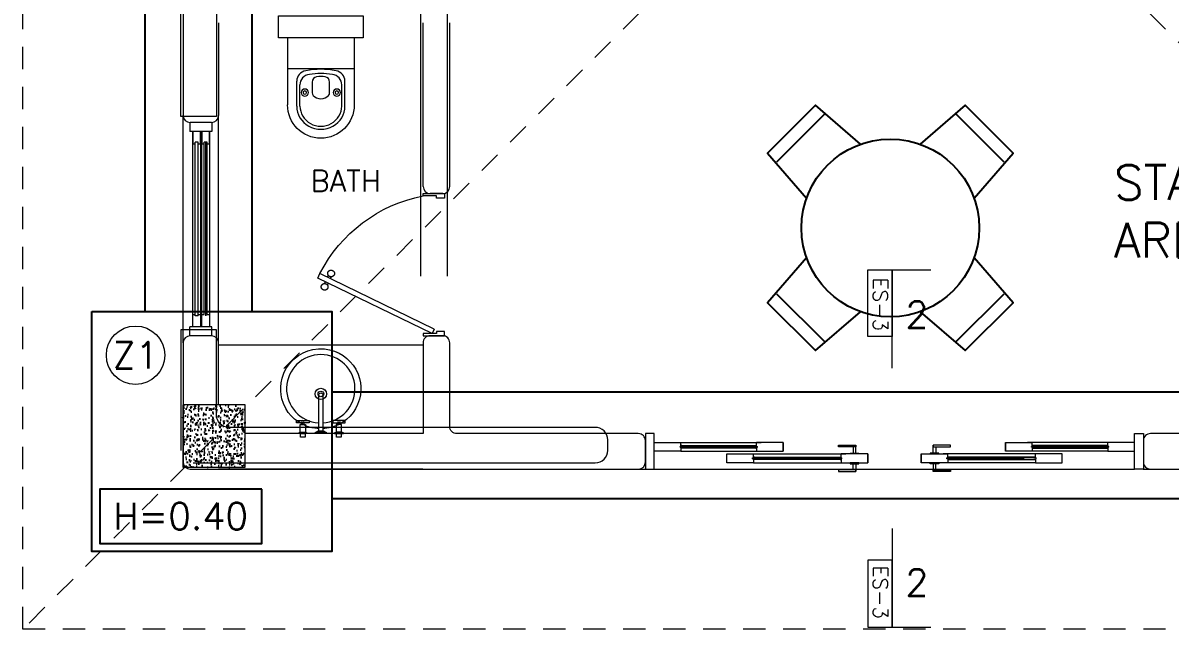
# Model space of a CAD drawing. Header units: metres. Extents: x -232 to 581, y 30 to 789.
# Drawn here: x 90.07 to 96.52, y 517.96 to 521.37 of the extents above; entities that cross this region are included whole.
import ezdxf

# ---------------------------------------------------------------- set-up
doc = ezdxf.new("R2010")
doc.units = ezdxf.units.M
doc.linetypes.add('CONTINUA', pattern=[0])
doc.linetypes.add('HIDDEN2', pattern=[0.1875, 0.125, -0.0625])
for name, color, linetype, lineweight in [('0-S-GRID-IDEN', 1, 'Continuous', 9), ('A-DOOR', 35, 'Continuous', 5), ('A-WALL', 250, 'Continuous', 20), ('baños', 140, 'Continuous', 0), ('Columnas', 7, 'Continuous', 18), ('piscina', 131, 'Continuous', 0), ('textos', 7, 'Continuous', 0)]:
    doc.layers.add(name, color=color, linetype=linetype, lineweight=lineweight)
for name, color, linetype in [('001-DIMTEXTO', 4, 'Continuous'), ('DIMTEXTO', 4, 'Continuous'), ('HATCH', 8, 'Continuous'), ('MOBILIARIOS', 252, 'Continuous'), ('ZAPATAS', 6, 'Continuous')]:
    doc.layers.add(name, color=color, linetype=linetype)
doc.layers.add('PISO', color=7, linetype='Continuous', lineweight=5, true_color=0xe6e6e6)
doc.layers.add('Techos 1', color=7, linetype='HIDDEN2', lineweight=9, true_color=0x42391a)
doc.styles.add('SMPLEX', font='simplex.shx')
doc.styles.get("Standard").update_dxf_attribs({"font": 'arial.ttf'})

# ---------------------------------------------------------------- blocks, each defined once
blk = doc.blocks.new('A$C2bbc346b')
at = {"layer": 'A-WALL', "color": 7, "true_color": 0xffffff}
blk.add_line((1.4986, -18.9391), (1.4986, -17.454), dxfattribs=at)
blk.add_lwpolyline([(1.3486, -18.9391), (1.3486, -17.454), (0.2, -17.454), (0.2, -18.0398), (0, -18.0398), (0, -15.5398), (0.2, -15.5398)], dxfattribs=at)
for points in [[(1.3486, -19.7891), (0.27, -19.7891, -0.414214), (0.2, -19.7191), (0.2, -19.2398), (0, -19.2398), (0, -19.9191)], [(0.07, -19.9891), (2.33, -19.9891, 0.414213), (2.4, -19.9191), (2.4, -19.8591, 0.414214), (2.33, -19.7891), (1.2486, -19.7891)]]:
    blk.add_lwpolyline(points, format="xyb", dxfattribs=at)
blk = doc.blocks.new('20.03 cimentacion')
at = {"layer": 'DIMTEXTO', "color": 18, "true_color": 0x000000}
blk.add_lwpolyline([(93.4055, -22.1443), (92.4931, -22.1443), (92.4931, -22.4498), (93.4055, -22.4498)], close=True, dxfattribs=at)
at = {"layer": 'textos', "color": 18, "linetype": 'Continuous', "ltscale": 0.01, "true_color": 0x000000}
for p, q in [((96.812, -20.9093), (97.1655, -20.9093)), ((96.9481, -21.4635), (96.9481, -20.9093)), ((96.9481, -22.3656), (96.9481, -22.9198)), ((96.812, -22.9198), (97.1655, -22.9198))]:
    blk.add_line(p, q, dxfattribs=at)
for points in [[(96.812, -20.9093), (96.9481, -20.9093), (96.9481, -21.2853), (96.812, -21.2853)], [(96.812, -22.9198), (96.9481, -22.9198), (96.9481, -22.5438), (96.812, -22.5438)]]:
    blk.add_lwpolyline(points, close=True, dxfattribs=at)
at = {"layer": 'ZAPATAS', "color": 18, "lineweight": 25, "true_color": 0x000000}
for p, q in [((92.7491, -21.145), (92.7491, -16.445)), ((93.3491, -16.445), (93.3491, -21.145)), ((93.7984, -21.596), (100.0997, -21.596)), ((93.7984, -22.196), (100.0997, -22.196))]:
    blk.add_line(p, q, dxfattribs=at)
blk.add_lwpolyline([(92.4491, -21.145), (93.7984, -21.145), (93.7984, -22.495), (92.4491, -22.495)], close=True, dxfattribs=at)
at = {"layer": 'HATCH', "color": 18, "ltscale": 0.2, "true_color": 0x000000}
blk.add_blockref('A$C2bbc346b', (92.9491, -2.0069), dxfattribs=at)
at = {"layer": 'DIMTEXTO', "color": 18, "lineweight": -3, "true_color": 0x000000, "insert": (97.088, -22.668), "char_height": 0.15, "attachment_point": 5, "style": 'SMPLEX', "bg_fill": 3, "box_fill_scale": 1.1, "bg_fill_color": 256, "bg_fill_true_color": 13158600, "bg_fill_transparency": 0}
blk.add_mtext('2', dxfattribs=at)
at = {"layer": 'textos', "color": 18, "ltscale": 0.5, "true_color": 0x000000, "char_height": 0.0825, "attachment_point": 5, "rotation": 270, "style": 'SMPLEX'}
for insert in [(96.8836, -21.1048), (96.8836, -22.7243)]:
    blk.add_mtext('ES-3', dxfattribs=dict(at, insert=insert))
at = {"layer": 'DIMTEXTO', "color": 18, "lineweight": -3, "true_color": 0x000000, "insert": (97.088, -21.1612), "char_height": 0.15, "attachment_point": 5, "style": 'SMPLEX', "bg_fill": 3, "box_fill_scale": 1.1, "bg_fill_color": 256, "bg_fill_true_color": 13158600, "bg_fill_transparency": 0}
blk.add_mtext('2', dxfattribs=at)
at = {"layer": 'DIMTEXTO', "color": 18, "true_color": 0x000000, "char_height": 0.15, "attachment_point": 5, "rotation": 0, "style": 'SMPLEX', "bg_fill": 3, "box_fill_scale": 1.1, "bg_fill_color": 256, "bg_fill_true_color": 13158600, "bg_fill_transparency": 0}
for s, insert in [('\\A1;Z1', (92.6943, -21.3901)), ('\\A1;H=0.40', (92.9487, -22.2953))]:
    blk.add_mtext(s, dxfattribs=dict(at, insert=insert))
at = {"layer": '0-S-GRID-IDEN', "color": 18, "true_color": 0x000000}
blk.add_circle((92.6943, -21.3901), 0.164, dxfattribs=at)
blk = doc.blocks.new('A$C95be60c7')
at = {"layer": 'A-DOOR'}
for p, q in [((0.4752, 0.7426), (0.4497, 0.7302)), ((0.762, 0.0876), (0.4497, 0.7302)), ((0.7875, 0.1), (0.4752, 0.7426)), ((0.4703, 0.6879), (0.4601, 0.6829)), ((0.4785, 0.671), (0.4683, 0.666)), ((0.4958, 0.7003), (0.506, 0.7052)), ((0.504, 0.6833), (0.5143, 0.6883)), ((0.762, 0.0876), (0.7875, 0.1))]:
    blk.add_line(p, q, dxfattribs=at)
for points in [[(0, 0.03), (0.025, 0.03), (0.025, 0.075), (0.0125, 0.075), (0.0125, 0.15), (0, 0.15), (0, 0.03)], [(0.8, 0.03), (0.775, 0.03), (0.775, 0.075), (0.7875, 0.075), (0.7875, 0.15), (0.8, 0.15), (0.8, 0.03)]]:
    blk.add_lwpolyline(points, dxfattribs=at)
blk.add_arc((0.8309, -0.0119), 0.8343, 117.18736, 168.8099, dxfattribs=at)
for points in [[(0.506, 0.7039), (0.506, 0.709), (0.511, 0.7177), (0.5198, 0.7227), (0.5298, 0.7227), (0.5386, 0.7177), (0.5436, 0.7089), (0.5436, 0.6989), (0.5386, 0.6901), (0.5298, 0.6851), (0.5197, 0.6851), (0.511, 0.6901), (0.506, 0.6989), (0.506, 0.7039)], [(0.4307, 0.6673), (0.4307, 0.6724), (0.4358, 0.6811), (0.4445, 0.6861), (0.4546, 0.6861), (0.4633, 0.6811), (0.4684, 0.6724), (0.4683, 0.6623), (0.4633, 0.6535), (0.4546, 0.6485), (0.4445, 0.6485), (0.4357, 0.6536), (0.4307, 0.6623), (0.4307, 0.6673)]]:
    blk.add_open_spline(points, degree=2, dxfattribs=at)
blk = doc.blocks.new('A$Cc6a1f6da')
at = {"layer": 'A-DOOR'}
for p, q in [((0.05, 0.1643), (0.2, 0.1643)), ((0.05, 0.1143), (0.05, 0.1643)), ((0.195, 0.1368), (0.195, 0.1418)), ((0.195, 0.1418), (0.63, 0.1418)), ((0.195, 0.1368), (0.63, 0.1368)), ((0.2, 0.1418), (0.2, 0.1643)), ((0.2, 0.1643), (0.6512, 0.1643)), ((0.205, 0.1466), (0.2, 0.1466)), ((0.2, 0.1368), (0.2, 0.1143)), ((0.205, 0.1321), (0.2, 0.1321)), ((0.205, 0.1466), (0.205, 0.1418)), ((0.205, 0.1466), (0.62, 0.1466)), ((0.205, 0.1321), (0.205, 0.1368)), ((0.62, 0.1321), (0.205, 0.1321)), ((0.62, 0.1466), (0.625, 0.1466)), ((0.62, 0.1466), (0.62, 0.1418)), ((0.62, 0.1321), (0.62, 0.1368)), ((0.62, 0.1321), (0.625, 0.1321)), ((0.625, 0.1418), (0.625, 0.1643)), ((0.775, 0.1643), (0.625, 0.1643)), ((0.625, 0.1368), (0.625, 0.1143)), ((0.63, 0.1368), (0.63, 0.1418)), ((0.775, 0.1643), (0.775, 0.1143)), ((0.775, 0.1143), (0.775, 0.1643)), ((1.1675, 0.1398), (1.1675, 0.1047)), ((1.1825, 0.1047), (1.1825, 0.1495)), ((1.6175, 0.1047), (1.6175, 0.1495)), ((1.6325, 0.1398), (1.6325, 0.1047)), ((2.025, 0.1643), (2.025, 0.1143)), ((2.025, 0.1643), (2.175, 0.1643)), ((2.025, 0.1143), (2.025, 0.1643)), ((2.6, 0.1643), (2.1488, 0.1643)), ((2.605, 0.1418), (2.17, 0.1418)), ((2.17, 0.1368), (2.17, 0.1418)), ((2.605, 0.1368), (2.17, 0.1368)), ((2.175, 0.1418), (2.175, 0.1643)), ((2.18, 0.1466), (2.175, 0.1466)), ((2.175, 0.1368), (2.175, 0.1143)), ((2.18, 0.1321), (2.175, 0.1321)), ((2.595, 0.1466), (2.18, 0.1466)), ((2.18, 0.1466), (2.18, 0.1418)), ((2.18, 0.1321), (2.18, 0.1368)), ((2.18, 0.1321), (2.595, 0.1321)), ((2.595, 0.1466), (2.6, 0.1466)), ((2.595, 0.1466), (2.595, 0.1418)), ((2.595, 0.1321), (2.595, 0.1368)), ((2.595, 0.1321), (2.6, 0.1321)), ((2.6, 0.1418), (2.6, 0.1643)), ((2.75, 0.1643), (2.6, 0.1643)), ((2.6, 0.1368), (2.6, 0.1143)), ((2.605, 0.1368), (2.605, 0.1418)), ((2.75, 0.1143), (2.75, 0.1643)), ((0.2, 0.1143), (0.05, 0.1143)), ((0.2, 0.1143), (0.6512, 0.1143)), ((0.4576, 0.0997), (0.6076, 0.0997)), ((0.4576, 0.0497), (0.4576, 0.0997)), ((0.6026, 0.0722), (0.6026, 0.0772)), ((0.6026, 0.0772), (1.105, 0.0772)), ((0.6026, 0.0722), (1.105, 0.0722)), ((0.6076, 0.0772), (0.6076, 0.0997)), ((0.6076, 0.0997), (1.1262, 0.0997)), ((0.6126, 0.082), (0.6076, 0.082)), ((0.6076, 0.0722), (0.6076, 0.0497)), ((0.6126, 0.0675), (0.6076, 0.0675)), ((0.6126, 0.082), (0.6126, 0.0772)), ((0.6126, 0.082), (1.095, 0.082)), ((0.6126, 0.0675), (0.6126, 0.0722)), ((1.095, 0.0675), (0.6126, 0.0675)), ((0.625, 0.1143), (0.775, 0.1143)), ((1.095, 0.082), (1.1, 0.082)), ((1.095, 0.082), (1.095, 0.0772)), ((1.095, 0.0675), (1.095, 0.0722)), ((1.095, 0.0675), (1.1, 0.0675)), ((1.1, 0.0772), (1.1, 0.0997)), ((1.25, 0.0997), (1.1, 0.0997)), ((1.1, 0.0722), (1.1, 0.0497)), ((1.105, 0.0722), (1.105, 0.0772)), ((1.25, 0.0997), (1.25, 0.0497)), ((1.25, 0.0497), (1.25, 0.0997)), ((1.55, 0.0997), (1.55, 0.0497)), ((1.55, 0.0997), (1.7, 0.0997)), ((1.55, 0.0497), (1.55, 0.0997)), ((2.1924, 0.0997), (1.6738, 0.0997)), ((2.1974, 0.0772), (1.695, 0.0772)), ((1.695, 0.0722), (1.695, 0.0772)), ((2.13, 0.0722), (1.695, 0.0722)), ((1.7, 0.0772), (1.7, 0.0997)), ((1.705, 0.082), (1.7, 0.082)), ((1.7, 0.0722), (1.7, 0.0497)), ((1.705, 0.0675), (1.7, 0.0675)), ((2.1874, 0.082), (1.705, 0.082)), ((1.705, 0.082), (1.705, 0.0772)), ((1.705, 0.0675), (1.705, 0.0722)), ((1.705, 0.0675), (2.1874, 0.0675)), ((2.175, 0.1143), (2.025, 0.1143)), ((2.6, 0.1143), (2.1488, 0.1143)), ((2.1874, 0.082), (2.1924, 0.082)), ((2.1874, 0.082), (2.1874, 0.0772)), ((2.1874, 0.0675), (2.1874, 0.0722)), ((2.1874, 0.0675), (2.1924, 0.0675)), ((2.1924, 0.0772), (2.1924, 0.0997)), ((2.3424, 0.0997), (2.1924, 0.0997)), ((2.1924, 0.0722), (2.1924, 0.0497)), ((2.1974, 0.0722), (2.1974, 0.0772)), ((2.3424, 0.0497), (2.3424, 0.0997)), ((2.6, 0.1143), (2.75, 0.1143)), ((0.6076, 0.0497), (0.4576, 0.0497)), ((0.6076, 0.0497), (1.1262, 0.0497)), ((1.1, 0.0497), (1.25, 0.0497)), ((1.1675, 0.0097), (1.1675, 0.0447)), ((1.1825, 0.0447), (1.1825, 0)), ((1.7, 0.0497), (1.55, 0.0497)), ((1.6175, 0.0447), (1.6175, 0)), ((1.6325, 0.0097), (1.6325, 0.0447)), ((2.1924, 0.0497), (1.6738, 0.0497)), ((2.1924, 0.0497), (2.3424, 0.0497))]:
    blk.add_line(p, q, dxfattribs=at)
for points in [[(0.05, 0.2143), (0, 0.2143), (0, 0.0143), (0.05, 0.0143)], [(2.75, 0.2143), (2.8, 0.2143), (2.8, 0.0143), (2.75, 0.0143)], [(1.1825, 0.1495), (1.1825, 0.1398), (1.0852, 0.1398), (1.0852, 0.1495)], [(1.6175, 0.1495), (1.6175, 0.1398), (1.7148, 0.1398), (1.7148, 0.1495)], [(1.1997, 0.0997), (1.1503, 0.0997), (1.1503, 0.1047), (1.1997, 0.1047)], [(1.6003, 0.0997), (1.6497, 0.0997), (1.6497, 0.1047), (1.6003, 0.1047)], [(1.1825, 0), (1.1825, 0.0096), (1.0852, 0.0096), (1.0852, 0)], [(1.1997, 0.0497), (1.1503, 0.0497), (1.1503, 0.0447), (1.1997, 0.0447)], [(1.6003, 0.0497), (1.6497, 0.0497), (1.6497, 0.0447), (1.6003, 0.0447)], [(1.6175, 0), (1.6175, 0.0096), (1.7148, 0.0096), (1.7148, 0)]]:
    blk.add_lwpolyline(points, close=True, dxfattribs=at)
at = {"layer": 'PISO'}
blk.add_line((0.05, 0.0143), (2.75, 0.0143), dxfattribs=at)
blk = doc.blocks.new('A$Cbbaa2d29')
at = {"layer": 'baños'}
for p, q in [((0.0499, 0.1234), (0.0499, 0.5009)), ((0.1017, 0.5075), (0.1017, 0.3676)), ((0.1199, 0.5075), (0.1199, 0.3887)), ((0.3549, 0.5075), (0.3549, 0.3887)), ((0.373, 0.5075), (0.373, 0.3676)), ((0.4249, 0.1234), (0.4249, 0.5009)), ((0.1881, 0.3727), (0.1881, 0.434)), ((0.2866, 0.434), (0.2866, 0.3727)), ((0.4249, 0.2984), (0.0499, 0.2984))]:
    blk.add_line(p, q, dxfattribs=at)
blk.add_lwpolyline([(0, 0.1234), (0, 0), (0.4747, 0), (0.4747, 0.1234)], close=True, dxfattribs=at)
for centre, radius in [((0.1474, 0.4318), 0.0201), ((0.3274, 0.4318), 0.0201), ((0.1474, 0.4318), 0.00947), ((0.3274, 0.4318), 0.00947)]:
    blk.add_circle(centre, radius, dxfattribs=at)
blk.add_arc((0.2374, 0.5009), 0.1875, 0, 180, dxfattribs=at)
at = {"layer": 'baños', "extrusion": (0, 0, -1)}
for centre, major_axis, ratio, start_param, end_param in [((0.2374, 0.5075), (-0.1356, 0), 0.964958, 0, 3.141593), ((0.2374, 0.5075), (-0.1175, 0), 0.964958, 0, 3.141593), ((0.2374, 0.407), (0.0601, 0), 0.98668, 3.898776, 5.526002), ((0.182, 0.3887), (0.0622, 0), 0.964958, 1.721071, 3.141593), ((0.2084, 0.434), (-0.0203, 0), 0.98668, 0, 0.757183), ((0.2663, 0.434), (0.0203, 0), 0.98668, -0.757183, 0), ((0.2927, 0.3887), (-0.0622, 0), 0.964958, 3.141593, 4.562115), ((0.1639, 0.3676), (0.0622, 0), 0.964958, 1.761771, 3.141593), ((0.2374, 0.7413), (-0.4317, 0), 0.964958, 4.562115, 4.862663), ((0.2185, 0.3727), (0.0304, 0), 0.98668, 1.75053, 3.141593), ((0.2374, 0.4749), (0.1357, 0), 0.98668, 1.391062, 1.75053), ((0.2562, 0.3727), (0.0304, 0), 0.98668, 0, 1.391062), ((0.3108, 0.3676), (0.0622, 0), 0.964958, 0, 1.379822), ((0.2374, 0.7342), (0.4491, 0), 0.964958, 1.379822, 1.761771)]:
    blk.add_ellipse(centre, major_axis=major_axis, ratio=ratio, start_param=start_param, end_param=end_param, dxfattribs=at)
blk = doc.blocks.new('A$Ccb23abde')
at = {"layer": 'baños'}
for p, q in [((0.06, 0.2282), (0.01, 0.2282)), ((0.01, 0.2282), (0.01, 0.2247)), ((0.01, 0.2247), (0.0175, 0.2247)), ((0.0175, 0.2247), (0.0175, 0.2212)), ((0.0525, 0.2247), (0.0175, 0.2247)), ((0.0175, 0.2212), (0.02, 0.2212)), ((0.02, 0.2212), (0.02, 0.1782)), ((0.02, 0.2212), (0.05, 0.2212)), ((0.0485, 0.2482), (0.0215, 0.2482)), ((0.0215, 0.2482), (0.0215, 0.2282)), ((0.0215, 0.2282), (0.0485, 0.2282)), ((0.0485, 0.2282), (0.0485, 0.2482)), ((0.05, 0.1782), (0.05, 0.2212)), ((0.05, 0.2212), (0.0525, 0.2212)), ((0.0525, 0.2212), (0.0525, 0.2247)), ((0.0525, 0.2247), (0.06, 0.2247)), ((0.06, 0.2247), (0.06, 0.2282)), ((0.1665, 0.2282), (0.1065, 0.2282)), ((0.1065, 0.2282), (0.1065, 0.2212)), ((0.1065, 0.2212), (0.1665, 0.2212)), ((0.1565, 0.2212), (0.1165, 0.2212)), ((0.1165, 0.2212), (0.1165, 0.2142)), ((0.1165, 0.2142), (0.1565, 0.2142)), ((0.1485, 0.2142), (0.1245, 0.2142)), ((0.1245, 0.2142), (0.1245, 0.0091)), ((0.1485, 0.0091), (0.1485, 0.2142)), ((0.1565, 0.2142), (0.1565, 0.2212)), ((0.1665, 0.2212), (0.1665, 0.2282)), ((0.213, 0.2282), (0.263, 0.2282)), ((0.213, 0.2247), (0.213, 0.2282)), ((0.2205, 0.2247), (0.213, 0.2247)), ((0.2205, 0.2212), (0.2205, 0.2247)), ((0.2205, 0.2247), (0.2555, 0.2247)), ((0.223, 0.2212), (0.2205, 0.2212)), ((0.223, 0.1782), (0.223, 0.2212)), ((0.253, 0.2212), (0.223, 0.2212)), ((0.2515, 0.2482), (0.2245, 0.2482)), ((0.2245, 0.2482), (0.2245, 0.2282)), ((0.2245, 0.2282), (0.2515, 0.2282)), ((0.2515, 0.2282), (0.2515, 0.2482)), ((0.253, 0.2212), (0.253, 0.1782)), ((0.2555, 0.2212), (0.253, 0.2212)), ((0.2555, 0.2247), (0.2555, 0.2212)), ((0.263, 0.2247), (0.2555, 0.2247)), ((0.263, 0.2282), (0.263, 0.2247)), ((0.0285, 0.1672), (0, 0.1672)), ((0, 0.1672), (0, 0.1542)), ((0, 0.1542), (0.07, 0.1542)), ((0.02, 0.1782), (0.0285, 0.1782)), ((0.0285, 0.1782), (0.0285, 0.1672)), ((0.0285, 0.1782), (0.0415, 0.1782)), ((0.0285, 0.1672), (0.0304, 0.1653)), ((0.0415, 0.1672), (0.0396, 0.1653)), ((0.0415, 0.1672), (0.0415, 0.1782)), ((0.0415, 0.1782), (0.05, 0.1782)), ((0.07, 0.1672), (0.0415, 0.1672)), ((0.07, 0.1542), (0.07, 0.1672)), ((0.203, 0.1672), (0.2315, 0.1672)), ((0.203, 0.1542), (0.203, 0.1672)), ((0.273, 0.1542), (0.203, 0.1542)), ((0.2315, 0.1782), (0.223, 0.1782)), ((0.2315, 0.1672), (0.2315, 0.1782)), ((0.2445, 0.1782), (0.2315, 0.1782)), ((0.2315, 0.1672), (0.2334, 0.1653)), ((0.2445, 0.1672), (0.2426, 0.1653)), ((0.2445, 0.1782), (0.2445, 0.1672)), ((0.253, 0.1782), (0.2445, 0.1782)), ((0.2445, 0.1672), (0.273, 0.1672)), ((0.273, 0.1672), (0.273, 0.1542))]:
    blk.add_line(p, q, dxfattribs=at)
for centre, major_axis, start_param, end_param in [((0.035, 0.1607), (0.0046, 0.0046), 5.497787, 11.780972), ((0.238, 0.1607), (-0.0046, 0.0046), 3.926991, 10.210176), ((0.1365, 0.0125), (-0.00881, 0.00881), 1.057396, 3.654969)]:
    blk.add_ellipse(centre, major_axis=major_axis, ratio=1, start_param=start_param, end_param=end_param, dxfattribs=at)
blk = doc.blocks.new('A$C774B1081')
at = {"layer": 'MOBILIARIOS', "linetype": 'ByBlock'}
for p, q in [((732.1, 1125), (446.4, 1125)), ((53.6, 732.1), (53.6, 446.4)), ((1125, 446.4), (1125, 732.1)), ((446.4, 53.6), (732.1, 53.6))]:
    blk.add_line(p, q, dxfattribs=at)
for points in [[(750, 928.6), (732.1, 1178.6), (446.4, 1178.6), (428.6, 928.6)], [(250, 750), (0, 732.1), (0, 446.4), (250, 428.6)], [(928.6, 428.6), (1178.6, 446.4), (1178.6, 732.1), (928.6, 750)], [(428.6, 250), (446.4, 0), (732.1, 0), (750, 250)]]:
    blk.add_lwpolyline(points, dxfattribs=at)
blk.add_circle((589.3, 589.3), 375, dxfattribs=at)
blk = doc.blocks.new('20.03.2026 LN 09 PRIMER NIVEL ARQ')
at = {"layer": 'HATCH'}
h = blk.add_hatch(dxfattribs=at)
h.set_pattern_fill('AR-CONC', color=1, scale=0.00032)
h.set_pattern_definition([(50, (109.59505, -7.243447), (0.058299094, -0.005100507), [0.006096, -0.067056]), (355, (109.59505, -7.24345), (-0.011277895, 0.06113819), [0.0048768, -0.053644987]), (100.451445, (109.59991, -7.24387), (0.0470212, 0.05603768), [0.005180803, -0.056988878]), (46.1842, (109.59505, -7.22719), (0.086745293, -0.013453545), [0.009144, -0.100584]), (96.63556, (109.60228, -7.22831), (0.075969323, 0.07917636), [0.00777121, -0.085483395]), (351.18415, (109.59505, -7.22719), (0.07596932, 0.07917636), [0.00731519, -0.080467114]), (21, (109.60318, -7.231255), (0.048516605, -0.032724863), [0.006096, -0.067056]), (326, (109.60318, -7.231255), (0.01977665, 0.05894015), [0.0048768, -0.0536448]), (71.451445, (109.607223, -7.23398), (0.068293254, 0.026215286), [0.005180803, -0.05698878]), (37.5, (109.595052, -7.243447), (0.000988353, 0.0270576124), [0, -0.05299456, 0, -0.0544576, 0, -0.053848]), (7.5, (109.595052, -7.243447), (0.021382292, 0.032057784), [0, -0.03104896, 0, -0.05177536, 0, -0.0205232]), (327.5, (109.576927, -7.243447), (0.0433889905, -0.001833198), [0, -0.02032, 0, -0.0633984, 0, -0.0841248]), (317.5, (109.5688, -7.243447), (0.047401338, 0.008136477), [0, -0.026416, 0, -0.04210304, 0, -0.0597408])])
h.paths.add_polyline_path([(-12.8367, -62.4822), (-12.4867, -62.4822), (-12.4867, -62.1322), (-12.8367, -62.1322)])
at = {"layer": 'A-DOOR', "color": 1}
for p, q in [((-12.7985, -60.5432), (-12.7985, -60.5932)), ((-12.6745, -60.5432), (-12.6745, -60.5932)), ((-12.6745, -60.5932), (-12.7985, -60.5932)), ((-12.7801, -61.6932), (-12.7801, -60.5932)), ((-12.7371, -60.5932), (-12.7371, -61.6932)), ((-12.7295, -61.6932), (-12.7295, -60.5932)), ((-12.6865, -60.5932), (-12.6865, -61.6932)), ((-12.7673, -61.6319), (-12.7673, -60.6545)), ((-12.7499, -60.6545), (-12.7673, -60.6545)), ((-12.7499, -61.6319), (-12.7499, -60.6545)), ((-12.7167, -61.6232), (-12.7167, -60.6545)), ((-12.6993, -60.6545), (-12.7167, -60.6545)), ((-12.6993, -61.6232), (-12.6993, -60.6545)), ((-12.7499, -61.6319), (-12.7673, -61.6319)), ((-12.6745, -61.6932), (-12.7985, -61.6932)), ((-12.7985, -61.7432), (-12.7985, -61.6932)), ((-12.6745, -61.7432), (-12.6745, -61.6932))]:
    blk.add_line(p, q, dxfattribs=at)
for points in [[(-12.7499, -60.6632), (-12.7371, -60.6632), (-12.7371, -60.5932), (-12.7801, -60.5932), (-12.7801, -60.6632), (-12.7673, -60.6632)], [(-12.6993, -60.6632), (-12.6865, -60.6632), (-12.6865, -60.5932), (-12.7295, -60.5932), (-12.7295, -60.6632), (-12.7167, -60.6632)], [(-12.7499, -61.6232), (-12.7371, -61.6232), (-12.7371, -61.6932), (-12.7801, -61.6932), (-12.7801, -61.6232), (-12.7673, -61.6232)], [(-12.6993, -61.6232), (-12.6865, -61.6232), (-12.6865, -61.6932), (-12.7295, -61.6932), (-12.7295, -61.6232), (-12.7167, -61.6232)]]:
    blk.add_lwpolyline(points, dxfattribs=at)
at = {"layer": 'A-WALL', "color": 1}
for p, q in [((-12.836, -58.0825), (-12.836, -60.5032)), ((-12.636, -59.9832), (-12.636, -60.5032)), ((-11.486, -60.9032), (-11.486, -59.9832)), ((-11.336, -60.9032), (-11.336, -59.9832)), ((-12.836, -61.7832), (-12.836, -60.5032)), ((-12.676, -60.5432), (-12.796, -60.5432)), ((-12.636, -61.7832), (-12.636, -60.5032)), ((-11.376, -60.9432), (-11.446, -60.9432)), ((-12.676, -61.7432), (-12.796, -61.7432))]:
    blk.add_line(p, q, dxfattribs=at)
for points in [[(-12.836, -61.7832), (-12.836, -62.4532, 0.414213), (-12.796, -62.4932), (-10.276, -62.4932, 0.414213), (-10.236, -62.4532), (-10.236, -62.3332, 0.414214), (-10.276, -62.2932), (-11.296, -62.2932, -0.414214), (-11.336, -62.2532), (-11.336, -61.7832, 0.414214), (-11.376, -61.7432), (-11.446, -61.7432, 0.414214), (-11.486, -61.7832), (-11.486, -62.2932), (-12.4867, -62.2932)], [(-5.186, -62.2932), (-7.396, -62.2932, 0.414214), (-7.436, -62.3332), (-7.436, -62.4532, 0.414214), (-7.396, -62.4932), (-4.876, -62.4932, 0.414214), (-4.836, -62.4532), (-4.836, -62.1332, 0.414214), (-4.876, -62.0932), (-4.996, -62.0932, 0.407284), (-5.036, -62.1322)]]:
    blk.add_lwpolyline(points, format="xyb", dxfattribs=at)
for points in [[(-12.636, -62.1322), (-12.636, -61.7832)], [(-11.4874, -62.4932), (-12.636, -62.4932)]]:
    blk.add_lwpolyline(points, dxfattribs=at)
for centre, start, end in [((-12.796, -60.5032), 180, 270), ((-12.676, -60.5032), 270, 0), ((-11.446, -60.9032), 180, 270), ((-11.376, -60.9032), 270, 0), ((-12.796, -61.7832), 90, 180), ((-12.676, -61.7832), 0, 90)]:
    blk.add_arc(centre, 0.04, start, end, dxfattribs=at)
at = {"layer": 'baños', "color": 1}
blk.add_line((-12.636, -61.7932), (-11.486, -61.7932), dxfattribs=at)
blk.add_lwpolyline([(-12.073, -62.2655), (-12.0822, -62.2653), (-12.1105, -62.261), (-12.1379, -62.253), (-12.1651, -62.2412), (-12.1864, -62.2281), (-12.2085, -62.2118), (-12.2275, -62.1933), (-12.2439, -62.1741), (-12.2578, -62.1516), (-12.271, -62.1237), (-12.2797, -62.0988), (-12.2842, -62.0747), (-12.2861, -62.0535), (-12.2865, -62.0321), (-12.2847, -62.0077), (-12.2786, -61.982), (-12.2686, -61.9529), (-12.2572, -61.929), (-12.2429, -61.9081), (-12.226, -61.8876), (-12.2059, -61.8691), (-12.186, -61.8537), (-12.1604, -61.8391), (-12.134, -61.8281), (-12.1063, -61.8208), (-12.0736, -61.8166), (-12.0406, -61.8173), (-12.0124, -61.8215), (-11.9849, -61.8296), (-11.9578, -61.8413), (-11.9364, -61.8545), (-11.9144, -61.8707), (-11.8954, -61.8893), (-11.879, -61.9085), (-11.8651, -61.931), (-11.8519, -61.9589), (-11.8431, -61.9838), (-11.8387, -62.0079), (-11.8368, -62.0291), (-11.8363, -62.0504), (-11.8382, -62.0749), (-11.8442, -62.1006), (-11.8543, -62.1297), (-11.8657, -62.1536), (-11.8799, -62.1745), (-11.8968, -62.195), (-11.917, -62.2135), (-11.9368, -62.2289), (-11.9625, -62.2435), (-11.9889, -62.2544), (-12.0166, -62.2618), (-12.049, -62.2659)], dxfattribs=at)
at = {"layer": 'baños', "color": 1, "linetype": 'Continuous'}
for radius in [0.0317, 0.0159]:
    blk.add_circle((-12.061, -62.0705), radius, dxfattribs=at)
at = {"layer": 'baños', "color": 1}
blk.add_arc((-12.0614, -62.0413), 0.1925, 273.53478, 266.38569, dxfattribs=at)
at = {"layer": 'Columnas', "color": 1}
blk.add_lwpolyline([(-12.8367, -62.4822), (-12.4867, -62.4822), (-12.4867, -62.1322), (-12.8367, -62.1322)], close=True, dxfattribs=at)
at = {"layer": 'piscina', "color": 1, "const_width": 0.01}
blk.add_lwpolyline([(-12.708, -60.6545), (-12.708, -61.6319)], dxfattribs=at)
at = {"layer": 'PISO', "color": 1}
for p, q in [((-10.276, -62.4932), (-10.2369, -62.4932)), ((-7.4379, -62.4932), (-7.396, -62.4932))]:
    blk.add_line(p, q, dxfattribs=at)
at = {"layer": 'Techos 1', "color": 1}
for p, q in [((-13.736, -63.3932), (-13.736, -55.1932)), ((-9.636, -59.2932), (-13.736, -63.3932)), ((-8.036, -59.2932), (-3.936, -63.3932)), ((-3.936, -63.3932), (-13.736, -63.3932))]:
    blk.add_line(p, q, dxfattribs=at)
at = {"color": 1}
blk.add_blockref('A$Cc6a1f6da', (-10.236, -62.5075), dxfattribs=at)
at = {"layer": 'A-DOOR', "color": 1, "xscale": -1.000000000000001, "rotation": 90}
blk.add_blockref('A$C95be60c7', (-11.336, -60.9432), dxfattribs=at)
at = {"layer": 'baños', "color": 1, "xscale": -1, "rotation": 180}
for name, p in [('A$Cbbaa2d29', (-12.2984, -59.9432)), ('A$Ccb23abde', (-12.1975, -62.065))]:
    blk.add_blockref(name, p, dxfattribs=at)
at = {"layer": 'MOBILIARIOS', "color": 1, "xscale": 0.001333333333333352, "yscale": 0.001333333333333352, "zscale": 0.001333333333333352, "rotation": 45.00000000000001}
blk.add_blockref('A$C774B1081', (-8.8589, -62.2477), dxfattribs=at)
at = {"layer": 'baños', "color": 1, "linetype": 'Continuous'}
for tag, p in [('MODELNUMBER', (-12.0611, -62.0707)), ('MATERIAL', (-12.0611, -62.0709)), ('PRODUCT', (-12.0611, -62.0708)), ('TRADENAME', (-12.0611, -62.0708))]:
    blk.add_attdef(tag, p, '', height=0.0000254, rotation=359.99992, dxfattribs=at)
at = {"layer": 'textos', "color": 1}
for s, insert, char_height, width, attachment_point in [('\\pxqc;{\\Fromans|c0;\\H0.8x;BATH}', (-10.2192, -60.9323), 0.15, 3.404877, 9), ('{\\Fromans|c0;STAFF \\PAREA}', (-7.6016, -61.303), 0.195, 3.422974, 7)]:
    blk.add_mtext(s, dxfattribs=dict(at, insert=insert, char_height=char_height, width=width, attachment_point=attachment_point))

msp = doc.modelspace()

# ---------------------------------------------------------------- block references
at = {"layer": '001-DIMTEXTO', "linetype": 'CONTINUA'}
msp.add_blockref('20.03 cimentacion', (-1.9956, 540.8914), dxfattribs=at)

# ---------------------------------------------------------------- next in the draw order: block references
at = {"color": 1}
ref = msp.add_blockref('20.03.2026 LN 09 PRIMER NIVEL ARQ', (103.8018, 581.3537), dxfattribs=at)
ref.add_attrib('MATERIAL', 'VITREOUS CHINA', (91.7406, 519.2829), dxfattribs={"layer": 'baños', "linetype": 'Continuous', "height": 0.0000254, "rotation": 359.99992})
ref.add_attrib('PRODUCT', 'BATHROOM SINK', (91.7406, 519.2829), dxfattribs={"layer": 'baños', "linetype": 'Continuous', "height": 0.0000254, "rotation": 359.99992})
ref.add_attrib('TRADENAME', 'VOX', (91.7406, 519.2829), dxfattribs={"layer": 'baños', "linetype": 'Continuous', "height": 0.0000254, "rotation": 359.99992})
ref.add_attrib('MODELNUMBER', 'K-5373', (91.7406, 519.283), dxfattribs={"layer": 'baños', "linetype": 'Continuous', "height": 0.0000254, "rotation": 359.99992})

doc.saveas('drawing.dxf')
